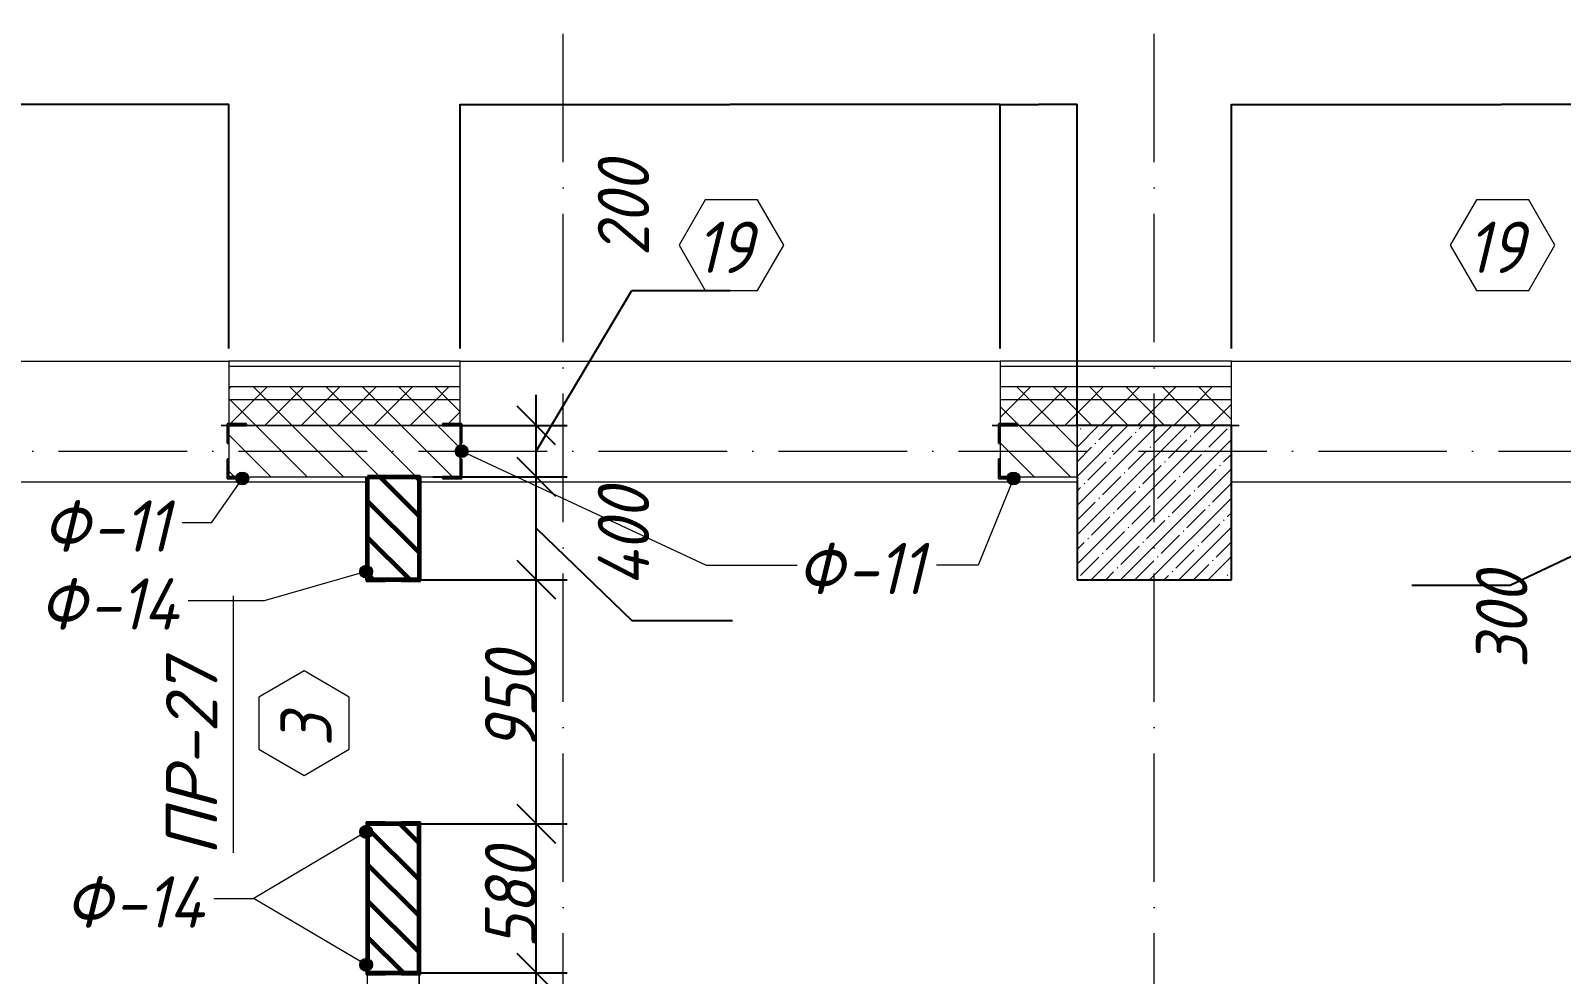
# Model space of a CAD drawing. Header units: millimetres. Extents: x 12986 to 523328, y -9759 to 30092.
# Drawn here: x 112086 to 118041, y 24964 to 28637 of the extents above; entities that cross this region are included whole.
import ezdxf

# ---------------------------------------------------------------- set-up
doc = ezdxf.new("R2010")
doc.units = ezdxf.units.MM
doc.linetypes.add('50_200_ШТРИХ_1Т_ш5_п1_п1_', pattern=[700, 500, -100, 0, -100])
doc.linetypes.add('Штрих короткий', pattern=[300, 150, -150])
for name, color, linetype, lineweight in [('5) Блок ячеистый', 160, 'Continuous', 60), ('A-ANNO-DIMS', 7, 'Continuous', 9), ('A-DOOR-2', 7, 'Continuous', 5), ('A-DOOR-3', 7, 'Штрих короткий', 5), ('A-DOOR-IDEN', 7, 'Continuous', 9), ('A-GENM-1', 7, 'Continuous', 25), ('A-GENM-IDEN', 7, 'Continuous', 9), ('A-GLAZ-IDEN', 7, 'Continuous', 9), ('A-WALL', 7, 'Continuous', 5), ('A-WALL-8', 7, 'Continuous', 9), ('A-WALL-FNSH-1', 7, 'Continuous', 9), ('A-WALL-PATT-1', 7, 'Continuous', 5), ('I-WALL', 7, 'Continuous', 5), ('S-COLS', 7, 'Continuous', 9), ('S-COLS-1', 7, 'Continuous', 5), ('S-COLS-2', 7, 'Continuous', 25), ('Оси-2', 7, '50_200_ШТРИХ_1Т_ш5_п1_п1_', 9)]:
    doc.layers.add(name, color=color, linetype=linetype, lineweight=lineweight)
for name, color, linetype, lineweight, true_color in [('A-WALL-2', 7, 'Continuous', 13, 0x000000), ('A-WALL-3', 7, 'Continuous', 5, 0x000000), ('A-WALL-PATT-2', 7, 'Continuous', 5, 0xce0000)]:
    doc.layers.add(name, color=color, linetype=linetype, lineweight=lineweight, true_color=true_color)
doc.styles.add('ISOCPEUR_I_3', font='isocpeui.ttf', dxfattribs={"width": 0.9, "height": 200})
doc.styles.add('ISOCPEUR_I_5', font='isocpeui.ttf', dxfattribs={"height": 200})
doc.dimstyles.new('ISO-2_0_0_9К_СРЕДНИЙ_6', dxfattribs={"dimscale": 304.8, "dimtxt": 199.196235, "dimasz": 0.492126, "dimexe": 0.393701, "dimexo": 0, "dimgap": 0, "dimtad": 1, "dimdec": 0, "dimzin": 0, "dimdsep": 46, "dimtxsty": 'ISOCPEUR_I_3', "dimblk1": 'OBLIQUE', "dimblk2": 'OBLIQUE', "dimsah": 1, "dimcen": 0.09, "dimdle": 0.393701, "dimazin": 0, "dimtfac": 1, "dimtdec": 4, "dimtix": 1, "dimtmove": 1, "dimatfit": 3, "dimfxl": 1, "dimtvp": 1, "dimtolj": 1, "dimtzin": 0, "dimarcsym": 2})
doc.dimstyles.new('ISO-2_0_0_9К_СРЕДНИЙ_7', dxfattribs={"dimscale": 304.8, "dimtxt": 199.196235, "dimasz": 0.492126, "dimexe": 0.393701, "dimexo": 0, "dimgap": 0, "dimtad": 1, "dimdec": 0, "dimzin": 0, "dimdsep": 46, "dimtxsty": 'ISOCPEUR_I_3', "dimblk1": 'OBLIQUE', "dimblk2": 'OBLIQUE', "dimsah": 1, "dimcen": 0.09, "dimdle": 0.393701, "dimazin": 0, "dimtfac": 1, "dimtdec": 4, "dimtix": 1, "dimtmove": 0, "dimatfit": 3, "dimfxl": 1, "dimtvp": 1, "dimtolj": 1, "dimtzin": 0, "dimarcsym": 2})
doc.dimstyles.get("Standard").update_dxf_attribs({"dimtxt": 0.18, "dimasz": 0.18, "dimexe": 0.18, "dimexo": 0.0625, "dimgap": 0.09, "dimtad": 0, "dimtih": 1, "dimtoh": 1, "dimdec": 4, "dimzin": 0, "dimdsep": 46, "dimtxsty": 'Standard', "dimcen": 0.09, "dimadec": 0, "dimazin": 0, "dimtfac": 1, "dimtdec": 4, "dimtofl": 0, "dimtmove": 0, "dimatfit": 3, "dimfxl": 1, "dimtolj": 1, "dimtzin": 0, "dimarcsym": 0})
pattern_1 = [(135, (61996.89, 0), (-70.71068, -70.71068), [])]
pattern_2 = [(45, (61996.89, 0), (-70.71068, 70.71068), []), (135, (61996.89, 0), (-70.71068, -70.71068), [])]

# ---------------------------------------------------------------- blocks, each defined once
blk = doc.blocks.new('Фахверк_СКБ_Уголок - Ф-11_200х2500 h-26914022-АР1_Кладочный план 1 этажа')
at = {"layer": 'A-GENM-1'}
for p, q in [((200, 156), (125, 156)), ((125, 156), (125, 81)), ((131, 81), (131, 150)), ((131, 150), (200, 150)), ((200, 150), (200, 156)), ((125, 81), (131, 81)), ((131, 19), (125, 19)), ((125, 19), (125, -56)), ((131, -50), (131, 19)), ((125, -56), (200, -56)), ((200, -50), (131, -50)), ((200, -56), (200, -50))]:
    blk.add_line(p, q, dxfattribs=at)
blk = doc.blocks.new('Фахверк_СКБ_Уголок - Ф-14_200х4010 h _потолок _3_880_-26977327-АР1_Кладочный план 1 этажа')
at = {"layer": 'A-GENM-1'}
for p, q in [((200, 156), (125, 156)), ((125, 156), (125, 81)), ((131, 81), (131, 150)), ((131, 150), (200, 150)), ((200, 150), (200, 156)), ((125, 81), (131, 81)), ((131, 19), (125, 19)), ((125, 19), (125, -56)), ((131, -50), (131, 19)), ((125, -56), (200, -56)), ((200, -50), (131, -50)), ((200, -56), (200, -50))]:
    blk.add_line(p, q, dxfattribs=at)
blk = doc.blocks.new('Проем_Дверь_БезПР - 1000х1500 h-26964417-АР1_Кладочный план 1 этажа')
at = {"layer": 'A-DOOR-3'}
for p, q in [((500, 100), (-494, 100)), ((500, -100), (-494, -100))]:
    blk.add_line(p, q, dxfattribs=at)
blk = doc.blocks.new('AAR_СКБ_Марка_Двери_Перемычка и проем - Марка перемычки и проема-25306769-АР1_Кладочный план 1 этажа')
at = {"layer": 'A-DOOR-IDEN'}
for p, q in [((-5, 0), (5, 0)), ((-0.968, -0.984), (-1.986, -2.747)), ((1.067, -0.984), (-0.968, -0.984)), ((2.085, -2.747), (1.067, -0.984)), ((-1.986, -2.747), (-0.968, -4.509)), ((1.067, -4.509), (2.085, -2.747)), ((-0.968, -4.509), (1.067, -4.509))]:
    blk.add_line(p, q, dxfattribs=at)
blk = doc.blocks.new('AAR_СКБ_Марка_Окна_Перемычка и проем - Марка проема-25443838-АР1_Кладочный план 1 этажа')
at = {"layer": 'A-GLAZ-IDEN'}
for p, q in [((-0.968, -0.984), (-1.986, -2.747)), ((1.067, -0.984), (-0.968, -0.984)), ((2.085, -2.747), (1.067, -0.984)), ((-1.986, -2.747), (-0.968, -4.509)), ((1.067, -4.509), (2.085, -2.747)), ((-0.968, -4.509), (1.067, -4.509))]:
    blk.add_line(p, q, dxfattribs=at)
blk = doc.blocks.new('DIMBLOCK316-АР1_Кладочный план 1 этажа')
at = {"layer": 'A-ANNO-DIMS', "color": 0, "lineweight": -2, "transparency": 16777216}
for p, q in [((110756.9, 27400.1), (110756.9, 28350.2)), ((110757.1, 28350), (111806.2, 28350)), ((112856.7, 28350), (111807.6, 28350)), ((112856.9, 27400.1), (112856.9, 28350.2))]:
    blk.add_line(p, q, dxfattribs=at)
at = {"layer": 'A-ANNO-DIMS', "color": 0, "transparency": 16777216}
for points in [[(110757.1, 28350.1), (110757.1, 28350), (110756.9, 28350)], [(112856.7, 28350.1), (112856.7, 28350), (112856.9, 28350)]]:
    blk.add_solid(points, dxfattribs=at)
at = {"layer": 'Defpoints', "color": 0, "transparency": 16777216}
for p in [(112856.9, 28350), (110756.9, 27400), (112856.9, 27400)]:
    blk.add_point(p, dxfattribs=at)
at = {"layer": 'A-ANNO-DIMS', "color": 0, "transparency": 16777216, "insert": (111806.9, 28350), "char_height": 0.18, "width": 560.814, "attachment_point": 5}
blk.add_mtext('\\A1;2100.0000', dxfattribs=at)
blk = doc.blocks.new('DIMBLOCK317-АР1_Кладочный план 1 этажа')
at = {"layer": 'A-ANNO-DIMS', "color": 0, "lineweight": -2, "transparency": 16777216}
for p, q in [((113756.9, 27400.1), (113756.9, 28350.2)), ((113757.1, 28350), (114806.2, 28350)), ((115856.7, 28350), (114807.6, 28350)), ((115856.9, 27400.1), (115856.9, 28350.2))]:
    blk.add_line(p, q, dxfattribs=at)
at = {"layer": 'A-ANNO-DIMS', "color": 0, "transparency": 16777216}
for points in [[(113757.1, 28350.1), (113757.1, 28350), (113756.9, 28350)], [(115856.7, 28350.1), (115856.7, 28350), (115856.9, 28350)]]:
    blk.add_solid(points, dxfattribs=at)
at = {"layer": 'Defpoints', "color": 0, "transparency": 16777216}
for p in [(115856.9, 28350), (113756.9, 27400), (115856.9, 27400)]:
    blk.add_point(p, dxfattribs=at)
at = {"layer": 'A-ANNO-DIMS', "color": 0, "transparency": 16777216, "insert": (114806.9, 28350), "char_height": 0.18, "width": 560.814, "attachment_point": 5}
blk.add_mtext('\\A1;2100.0000', dxfattribs=at)
blk = doc.blocks.new('DIMBLOCK318-АР1_Кладочный план 1 этажа')
at = {"layer": 'A-ANNO-DIMS', "color": 0, "lineweight": -2, "transparency": 16777216}
for p, q in [((115856.9, 27400.1), (115856.9, 28350.2)), ((115857.1, 28350), (116006.2, 28350)), ((116156.7, 28350), (116007.6, 28350)), ((116156.9, 27100.1), (116156.9, 28350.2))]:
    blk.add_line(p, q, dxfattribs=at)
at = {"layer": 'A-ANNO-DIMS', "color": 0, "transparency": 16777216}
for points in [[(115857.1, 28350.1), (115857.1, 28350), (115856.9, 28350)], [(116156.7, 28350.1), (116156.7, 28350), (116156.9, 28350)]]:
    blk.add_solid(points, dxfattribs=at)
at = {"layer": 'Defpoints', "color": 0, "transparency": 16777216}
for p in [(116156.9, 28350), (115856.9, 27400), (116156.9, 27100)]:
    blk.add_point(p, dxfattribs=at)
at = {"layer": 'A-ANNO-DIMS', "color": 0, "transparency": 16777216, "insert": (116006.9, 28350), "char_height": 0.18, "width": 455.087, "attachment_point": 5}
blk.add_mtext('\\A1;299.9999', dxfattribs=at)
blk = doc.blocks.new('DIMBLOCK319-АР1_Кладочный план 1 этажа')
at = {"layer": 'A-ANNO-DIMS', "color": 0, "lineweight": -2, "transparency": 16777216}
for p, q in [((116756.9, 27400.1), (116756.9, 28350.2)), ((116757.1, 28350), (117806.2, 28350)), ((118856.7, 28350), (117807.6, 28350)), ((118856.9, 27400.1), (118856.9, 28350.2))]:
    blk.add_line(p, q, dxfattribs=at)
at = {"layer": 'A-ANNO-DIMS', "color": 0, "transparency": 16777216}
for points in [[(116757.1, 28350.1), (116757.1, 28350), (116756.9, 28350)], [(118856.7, 28350.1), (118856.7, 28350), (118856.9, 28350)]]:
    blk.add_solid(points, dxfattribs=at)
at = {"layer": 'Defpoints', "color": 0, "transparency": 16777216}
for p in [(118856.9, 28350), (116756.9, 27400), (118856.9, 27400)]:
    blk.add_point(p, dxfattribs=at)
at = {"layer": 'A-ANNO-DIMS', "color": 0, "transparency": 16777216, "insert": (117806.9, 28350), "char_height": 0.18, "width": 560.814, "attachment_point": 5}
blk.add_mtext('\\A1;2100.0000', dxfattribs=at)
blk = doc.blocks.new('_Oblique')
at = {"color": 0, "linetype": 'ByBlock', "lineweight": -2}
blk.add_line((-0.5, -0.5), (0.5, 0.5), dxfattribs=at)
blk = doc.blocks.new('DIMBLOCK661-АР1_Кладочный план 1 этажа')
at = {"layer": 'A-ANNO-DIMS', "color": 0, "lineweight": -2, "transparency": 16777216}
for p, q in [((118372.2, 27000), (118372.2, 26460)), ((118478.3, 26880), (118252.2, 26880)), ((118372.2, 26730), (117841.9, 26476.9)), ((119343.8, 26580), (118252.2, 26580)), ((117841.9, 26476.9), (117459.5, 26476.9))]:
    blk.add_line(p, q, dxfattribs=at)
at = {"layer": 'Defpoints', "color": 0, "transparency": 16777216}
for p in [(118478.3, 26880), (118372.2, 26580), (119343.8, 26580)]:
    blk.add_point(p, dxfattribs=at)
at = {"layer": 'A-ANNO-DIMS', "color": 0, "lineweight": -2, "transparency": 16777216, "xscale": 150, "yscale": 150, "zscale": 150}
for p, rotation in [((118372.2, 26880), 90), ((118372.2, 26580), 270)]:
    blk.add_blockref('_Oblique', p, dxfattribs=dict(at, rotation=rotation))
at = {"layer": 'A-ANNO-DIMS', "color": 0, "transparency": 16777216, "insert": (117708.5, 26155.2), "char_height": 200, "width": 455.087, "attachment_point": 1, "rotation": 90, "line_spacing_factor": 1.149209, "style": 'ISOCPEUR_I_3'}
blk.add_mtext('\\A1;300', dxfattribs=at)
blk = doc.blocks.new('DIMBLOCK664-АР1_Кладочный план 1 этажа')
at = {"layer": 'A-ANNO-DIMS', "color": 0, "lineweight": -2, "transparency": 16777216}
for p, q in [((118372.2, 25070), (118372.2, 24630)), ((119343.8, 24950), (118252.2, 24950)), ((118372.2, 24850), (117932.9, 24631.2)), ((119346.9, 24750), (118252.2, 24750)), ((117932.9, 24631.2), (117550.6, 24631.2))]:
    blk.add_line(p, q, dxfattribs=at)
at = {"layer": 'Defpoints', "color": 0, "transparency": 16777216}
for p in [(119343.8, 24950), (118372.2, 24750), (119346.9, 24750)]:
    blk.add_point(p, dxfattribs=at)
at = {"layer": 'A-ANNO-DIMS', "color": 0, "lineweight": -2, "transparency": 16777216, "xscale": 150, "yscale": 150, "zscale": 150}
for p, rotation in [((118372.2, 24950), 90), ((118372.2, 24750), 270)]:
    blk.add_blockref('_Oblique', p, dxfattribs=dict(at, rotation=rotation))
at = {"layer": 'A-ANNO-DIMS', "color": 0, "transparency": 16777216, "insert": (117799.6, 24309.5), "char_height": 200, "width": 455.087, "attachment_point": 1, "rotation": 90, "line_spacing_factor": 1.149209, "style": 'ISOCPEUR_I_3'}
blk.add_mtext('\\A1;200', dxfattribs=at)
blk = doc.blocks.new('DIMBLOCK765-АР1_Кладочный план 1 этажа')
at = {"layer": 'A-ANNO-DIMS', "color": 0, "lineweight": -2, "transparency": 16777216}
for p, q in [((114052.9, 23850), (114052.9, 25090)), ((113596.9, 24970), (114172.9, 24970)), ((113596.9, 23970), (114172.9, 23970))]:
    blk.add_line(p, q, dxfattribs=at)
at = {"layer": 'Defpoints', "color": 0, "transparency": 16777216}
for p in [(113596.9, 24970), (114052.9, 24970), (113596.9, 23970)]:
    blk.add_point(p, dxfattribs=at)
at = {"layer": 'A-ANNO-DIMS', "color": 0, "lineweight": -2, "transparency": 16777216, "xscale": 150, "yscale": 150, "zscale": 150}
for p, rotation in [((114052.9, 24970), 90), ((114052.9, 23970), 270)]:
    blk.add_blockref('_Oblique', p, dxfattribs=dict(at, rotation=rotation))
at = {"layer": 'A-ANNO-DIMS', "color": 0, "transparency": 16777216, "insert": (113952.9, 24470), "char_height": 200, "width": 560.814, "attachment_point": 5, "rotation": 90, "style": 'ISOCPEUR_I_3'}
blk.add_mtext('\\A1;1000', dxfattribs=at)
blk = doc.blocks.new('DIMBLOCK766-АР1_Кладочный план 1 этажа')
at = {"layer": 'A-ANNO-DIMS', "color": 0, "lineweight": -2, "transparency": 16777216}
for p, q in [((114052.9, 24850), (114052.9, 25670)), ((113596.9, 25550), (114172.9, 25550)), ((113596.9, 24970), (114172.9, 24970))]:
    blk.add_line(p, q, dxfattribs=at)
at = {"layer": 'Defpoints', "color": 0, "transparency": 16777216}
for p in [(113596.9, 25550), (114052.9, 25550), (113596.9, 24970)]:
    blk.add_point(p, dxfattribs=at)
at = {"layer": 'A-ANNO-DIMS', "color": 0, "lineweight": -2, "transparency": 16777216, "xscale": 150, "yscale": 150, "zscale": 150}
for p, rotation in [((114052.9, 25550), 90), ((114052.9, 24970), 270)]:
    blk.add_blockref('_Oblique', p, dxfattribs=dict(at, rotation=rotation))
at = {"layer": 'A-ANNO-DIMS', "color": 0, "transparency": 16777216, "insert": (113952.9, 25260), "char_height": 200, "width": 455.087, "attachment_point": 5, "rotation": 90, "style": 'ISOCPEUR_I_3'}
blk.add_mtext('\\A1;580', dxfattribs=at)
blk = doc.blocks.new('DIMBLOCK767-АР1_Кладочный план 1 этажа')
at = {"layer": 'A-ANNO-DIMS', "color": 0, "lineweight": -2, "transparency": 16777216}
for p, q in [((114052.9, 25430), (114052.9, 26620)), ((113599.9, 26500), (114172.9, 26500)), ((113596.9, 25550), (114172.9, 25550))]:
    blk.add_line(p, q, dxfattribs=at)
at = {"layer": 'Defpoints', "color": 0, "transparency": 16777216}
for p in [(113599.9, 26500), (114052.9, 26500), (113596.9, 25550)]:
    blk.add_point(p, dxfattribs=at)
at = {"layer": 'A-ANNO-DIMS', "color": 0, "lineweight": -2, "transparency": 16777216, "xscale": 150, "yscale": 150, "zscale": 150}
for p, rotation in [((114052.9, 26500), 90), ((114052.9, 25550), 270)]:
    blk.add_blockref('_Oblique', p, dxfattribs=dict(at, rotation=rotation))
at = {"layer": 'A-ANNO-DIMS', "color": 0, "transparency": 16777216, "insert": (113952.9, 26025), "char_height": 200, "width": 455.087, "attachment_point": 5, "rotation": 90, "style": 'ISOCPEUR_I_3'}
blk.add_mtext('\\A1;950', dxfattribs=at)
blk = doc.blocks.new('DIMBLOCK768-АР1_Кладочный план 1 этажа')
at = {"layer": 'A-ANNO-DIMS', "color": 0, "lineweight": -2, "transparency": 16777216}
for p, q in [((114052.9, 26380), (114052.9, 27020)), ((113649.9, 26900), (114172.9, 26900)), ((114052.9, 26700), (114425.2, 26340.7)), ((113599.9, 26500), (114172.9, 26500)), ((114425.2, 26340.7), (114816.5, 26340.7))]:
    blk.add_line(p, q, dxfattribs=at)
at = {"layer": 'Defpoints', "color": 0, "transparency": 16777216}
for p in [(113649.9, 26900), (114052.9, 26900), (113599.9, 26500)]:
    blk.add_point(p, dxfattribs=at)
at = {"layer": 'A-ANNO-DIMS', "color": 0, "lineweight": -2, "transparency": 16777216, "xscale": 150, "yscale": 150, "zscale": 150}
for p, rotation in [((114052.9, 26900), 90), ((114052.9, 26500), 270)]:
    blk.add_blockref('_Oblique', p, dxfattribs=dict(at, rotation=rotation))
at = {"layer": 'A-ANNO-DIMS', "color": 0, "transparency": 16777216, "insert": (114291.9, 26474.1), "char_height": 200, "width": 473.474, "attachment_point": 1, "rotation": 90, "line_spacing_factor": 1.149209, "style": 'ISOCPEUR_I_3'}
blk.add_mtext('\\A1;400', dxfattribs=at)
blk = doc.blocks.new('DIMBLOCK769-АР1_Кладочный план 1 этажа')
at = {"layer": 'A-ANNO-DIMS', "color": 0, "lineweight": -2, "transparency": 16777216}
for p, q in [((114052.9, 27000), (114425.2, 27625.4)), ((114425.2, 27625.4), (114807.6, 27625.4)), ((114052.9, 26780), (114052.9, 27220)), ((113741.9, 27100), (114172.9, 27100)), ((113649.9, 26900), (114172.9, 26900))]:
    blk.add_line(p, q, dxfattribs=at)
at = {"layer": 'Defpoints', "color": 0, "transparency": 16777216}
for p in [(113741.9, 27100), (114052.9, 27100), (113649.9, 26900)]:
    blk.add_point(p, dxfattribs=at)
at = {"layer": 'A-ANNO-DIMS', "color": 0, "lineweight": -2, "transparency": 16777216, "xscale": 150, "yscale": 150, "zscale": 150}
for p, rotation in [((114052.9, 27100), 90), ((114052.9, 26900), 270)]:
    blk.add_blockref('_Oblique', p, dxfattribs=dict(at, rotation=rotation))
at = {"layer": 'A-ANNO-DIMS', "color": 0, "transparency": 16777216, "insert": (114291.9, 27758.7), "char_height": 200, "width": 455.087, "attachment_point": 1, "rotation": 90, "line_spacing_factor": 1.149209, "style": 'ISOCPEUR_I_3'}
blk.add_mtext('\\A1;200', dxfattribs=at)

msp = doc.modelspace()

# ---------------------------------------------------------------- hatches: boundary and pattern name
at = {"layer": '5) Блок ячеистый'}
h = msp.add_hatch(dxfattribs=at)
h.set_pattern_fill('FP_3', color=256, style=0, pattern_type=2)
h.set_pattern_definition(pattern_1)
h.paths.add_polyline_path([(113396.89326, 20519.99998), (113596.89326, 20519.99998), (113596.89326, 23969.99994), (113396.89326, 23969.99994)], flags=0)
h.paths.add_polyline_path([(113596.89326, 24969.99994), (113596.89326, 25549.99982), (113396.89326, 25549.99982), (113396.89326, 24969.99994), (113527.89326, 24969.99994)], flags=0)
h.paths.add_polyline_path([(113396.89326, 26499.99982), (113596.89326, 26499.99982), (113596.89326, 26899.99982), (113396.89326, 26899.99982), (113396.89326, 26568.99982)], flags=0)
at = {"layer": 'A-GENM-IDEN'}
h = msp.add_hatch(color=256, dxfattribs=at)
edge = h.paths.add_edge_path(flags=0)
edge.add_arc((113762.89336, 26999.99982), 25, 0, 360)
h = msp.add_hatch(color=256, dxfattribs=at)
edge = h.paths.add_edge_path(flags=0)
edge.add_arc((112909.22666, 26893.99982), 25, 0, 360)
h = msp.add_hatch(color=256, dxfattribs=at)
edge = h.paths.add_edge_path(flags=0)
edge.add_arc((115909.22669, 26893.99982), 25, 0, 360)
h = msp.add_hatch(color=256, dxfattribs=at)
edge = h.paths.add_edge_path(flags=0)
edge.add_arc((113390.89326, 26531.49982), 25, 0, 360)
h = msp.add_hatch(color=256, dxfattribs=at)
edge = h.paths.add_edge_path(flags=0)
edge.add_arc((113390.89326, 25518.49982), 25, 0, 360)
h = msp.add_hatch(color=256, dxfattribs=at)
edge = h.paths.add_edge_path(flags=0)
edge.add_arc((113390.89326, 25001.49994), 25, 0, 360)
at = {"layer": 'A-WALL-PATT-1'}
h = msp.add_hatch(dxfattribs=at)
h.set_pattern_fill('FP_2', color=256, style=0, pattern_type=2)
h.set_pattern_definition(pattern_2)
h.paths.add_polyline_path([(146966.89327, 27199.99988), (146966.89327, 27249.99988), (142346.89328, 27249.99988), (142346.89328, 27199.99988), (146793.75859, 27199.99988)], flags=0)
h.paths.add_polyline_path([(132806.89333, 27199.99988), (132806.89333, 27249.99988), (130206.89329, 27249.99988), (130206.89329, 27199.99988)], flags=0)
h.paths.add_polyline_path([(138346.89333, 27199.99988), (139246.89328, 27199.99988), (139246.89328, 27249.99988), (138346.89333, 27249.99988)], flags=0)
h.paths.add_polyline_path([(136067.89922, 27199.99988), (136246.89333, 27199.99988), (136246.89333, 27249.99988), (134906.89333, 27249.99988), (134906.89333, 27199.99988)], flags=0)
h.paths.add_polyline_path([(123056.89333, 27199.99988), (123056.89333, 27249.99988), (121856.89333, 27249.99988), (121856.89333, 27199.99988)], flags=0)
h.paths.add_polyline_path([(119212.97734, 27199.99988), (119556.89333, 27199.99988), (119556.89333, 27249.99988), (118856.89333, 27249.99988), (118856.89333, 27199.99988)], flags=0)
h.paths.add_polyline_path([(129106.89329, 27199.99988), (129106.89329, 27249.99988), (128156.89333, 27249.99988), (128156.89333, 27199.99988)], flags=0)
h.paths.add_polyline_path([(116756.89333, 27199.99988), (116756.89333, 27249.99988), (115856.89336, 27249.99988), (115856.89336, 27199.99988)], flags=0)
h.paths.add_polyline_path([(113756.89336, 27199.99988), (113756.89336, 27249.99988), (112856.89333, 27249.99988), (112856.89333, 27199.99988), (113083.91484, 27199.99988)], flags=0)
h.paths.add_polyline_path([(109656.89329, 27199.99988), (110756.89333, 27199.99988), (110756.89333, 27249.99988), (109656.89329, 27249.99988)], flags=0)
h.paths.add_polyline_path([(106556.89329, 27199.99988), (106556.89329, 27249.99988), (104056.89326, 27249.99988), (104056.89326, 27199.99988), (105422.58672, 27199.99988)], flags=0)
h = msp.add_hatch(dxfattribs=at)
h.set_pattern_fill('FP_2', color=256, style=0, pattern_type=2)
h.set_pattern_definition(pattern_2)
h.paths.add_polyline_path([(138746.89328, 27099.99988), (139246.89328, 27099.99988), (139246.89328, 27199.99988), (138346.89333, 27199.99988), (138346.89338, 27105.99982), (138415.89338, 27105.99982), (138415.89338, 27099.99988)], flags=0)
h.paths.add_polyline_path([(146966.89327, 27099.99988), (146966.89327, 27199.99988), (142346.89328, 27199.99988), (142346.89328, 27105.99982), (142415.89328, 27105.99982), (142415.89328, 27099.99988), (146793.75859, 27099.99988)], flags=0)
h.paths.add_polyline_path([(129037.89329, 27099.99988), (129037.89329, 27105.99982), (129106.89329, 27105.99982), (129106.89329, 27199.99988), (128156.89333, 27199.99988), (128156.89333, 27099.99988), (128756.89328, 27099.99988)], flags=0)
h.paths.add_polyline_path([(130275.89329, 27099.99988), (132806.89333, 27099.99988), (132806.89333, 27199.99988), (130206.89329, 27199.99988), (130206.89329, 27105.99982), (130275.89329, 27105.99982)], flags=0)
h.paths.add_polyline_path([(136067.89922, 27099.99988), (136177.89338, 27099.99988), (136177.89338, 27105.99982), (136246.89333, 27105.99982), (136246.89333, 27199.99988), (134906.89333, 27199.99988), (134906.89333, 27105.99982), (134975.89333, 27105.99982), (134975.89333, 27099.99988), (136036.89328, 27099.99988)], flags=0)
h.paths.add_polyline_path([(122756.89328, 27099.99988), (122987.89333, 27099.99988), (122987.89333, 27105.99982), (123056.89333, 27105.99982), (123056.89333, 27199.99988), (121856.89333, 27199.99988), (121857.41507, 27105.99982), (121925.89333, 27105.99982), (121925.89333, 27099.99988), (122156.89328, 27099.99988)], flags=0)
h.paths.add_polyline_path([(116156.89328, 27099.99988), (116756.89333, 27099.99988), (116756.89333, 27199.99988), (115856.89336, 27199.99988), (115857.41509, 27105.99982), (115925.89336, 27105.99982), (115925.89336, 27099.99988)], flags=0)
h.paths.add_polyline_path([(113687.89336, 27099.99988), (113687.89336, 27105.99982), (113756.89336, 27105.99982), (113756.89336, 27199.99988), (112856.89333, 27199.99988), (112857.41507, 27105.99982), (112925.89333, 27105.99982), (112925.89333, 27099.99988), (113083.91484, 27099.99988)], flags=0)
h.paths.add_polyline_path([(119212.97734, 27099.99988), (119487.89333, 27099.99988), (119487.89333, 27105.99982), (119556.89333, 27105.99982), (119556.89333, 27199.99988), (118856.89333, 27199.99988), (118857.41507, 27105.99982), (118925.89333, 27105.99982), (118925.89333, 27099.99988)], flags=0)
h.paths.add_polyline_path([(110156.89328, 27099.99988), (110756.89333, 27099.99988), (110756.89333, 27199.99988), (109656.89329, 27199.99988), (109656.89333, 27105.99982), (109725.89333, 27105.99982), (109725.89333, 27099.99988)], flags=0)
h.paths.add_polyline_path([(106487.89329, 27099.99988), (106487.89329, 27105.99982), (106556.89329, 27105.99982), (106556.89329, 27199.99988), (104156.89328, 27199.99987), (104156.89328, 27099.99988), (105422.58672, 27099.99988)], flags=0)
at = {"layer": 'A-WALL-PATT-2'}
h = msp.add_hatch(dxfattribs=at)
h.set_pattern_fill('FP_3', color=256, style=0, pattern_type=2)
h.set_pattern_definition(pattern_1)
h.paths.add_polyline_path([(135256.89328, 26899.99982), (135536.89328, 26899.99982), (135536.89328, 27099.99982), (134906.89333, 27099.99982), (134906.89333, 26899.99982), (134975.89333, 26899.99982)], flags=0)
h.paths.add_polyline_path([(142646.89328, 26899.99982), (142646.89328, 27099.99982), (142346.89328, 27099.99982), (142346.89328, 26899.99982), (142415.89328, 26899.99982)], flags=0)
h.paths.add_polyline_path([(136067.89922, 26899.99982), (136246.89333, 26899.99982), (136246.89333, 27099.99982), (136036.89328, 27099.99982), (136036.89328, 26899.99982)], flags=0)
h.paths.add_polyline_path([(138746.89328, 26899.99982), (138746.89328, 27099.99982), (138346.89333, 27099.99982), (138346.89338, 26899.99982), (138415.89338, 26899.99982)], flags=0)
h.paths.add_polyline_path([(129037.89329, 26899.99982), (129106.89329, 26899.99982), (129106.89329, 27099.99982), (128756.89328, 27099.99982), (128756.89328, 26899.99982)], flags=0)
h.paths.add_polyline_path([(130306.89328, 26899.99982), (132306.89328, 26899.99982), (132306.89328, 27099.99982), (130206.8933, 27099.99982), (130206.8933, 26899.99982), (130275.89329, 26899.99982)], flags=0)
h.paths.add_polyline_path([(119346.89326, 26899.99982), (119556.89333, 26899.99982), (119556.89333, 27099.99982), (118856.89333, 27099.99982), (118856.89333, 26899.99982), (119212.97734, 26899.99982)], flags=0)
h.paths.add_polyline_path([(115925.89336, 26899.99982), (116156.89328, 26899.99982), (116156.89328, 27099.99982), (115856.89336, 27099.99982), (115856.89336, 26899.99982)], flags=0)
h.paths.add_polyline_path([(123056.89333, 26899.99982), (123056.89333, 27099.99982), (122756.89328, 27099.99982), (122756.89328, 26899.99982), (122987.89333, 26899.99982)], flags=0)
h.paths.add_polyline_path([(121925.89333, 26899.99982), (122156.89328, 26899.99982), (122156.89328, 27099.99982), (121856.89333, 27099.99982), (121856.89333, 26899.99982)], flags=0)
h.paths.add_polyline_path([(106487.89329, 26899.99982), (106556.89329, 26899.99982), (106556.89329, 27099.99982), (104756.89328, 27099.99982), (104756.89328, 26899.99982), (105422.58672, 26899.99982)], flags=0)
h.paths.add_polyline_path([(110156.89328, 26899.99982), (110156.89328, 27099.99982), (109656.89329, 27099.99982), (109656.89333, 26899.99982), (109856.89333, 26899.99982)], flags=0)
h.paths.add_polyline_path([(113756.89336, 26899.99982), (113756.89336, 27099.99982), (112856.89333, 27099.99982), (112856.89333, 26899.99982), (113687.89336, 26899.99982)], flags=0)
at = {"layer": 'S-COLS-1'}
h = msp.add_hatch(dxfattribs=at)
h.set_pattern_fill('FP_1', color=256, style=0, pattern_type=2)
h.set_pattern_definition([(45, (61996.89, 0), (-57.02463, 57.02463), []), (45, (62053.92, 0), (-57.02463, 57.02463), [100.806, -20.161, 3.353, -16.808])])
h.paths.add_polyline_path([(116756.89328, 26499.99994), (116756.89328, 27099.99994), (116156.89328, 27099.99994), (116156.89328, 26499.99994)], flags=0)

# ---------------------------------------------------------------- linework, layer by layer
at = {"layer": '5) Блок ячеистый'}
for points in [[(113396.89326, 26899.99982), (113596.89326, 26899.99982), (113596.89326, 26499.99982), (113396.89326, 26499.99982)], [(113396.89326, 24969.99994), (113596.89326, 24969.99994), (113596.89326, 25549.99982), (113396.89326, 25549.99982)]]:
    msp.add_lwpolyline(points, close=True, dxfattribs=at)
at = {"layer": 'A-GENM-IDEN'}
for p, q in [((113762.89336, 26999.99982), (114713.71828, 26555.99156)), ((112909.22666, 26893.99982), (112787.64687, 26721.13518)), ((115909.22669, 26893.99982), (115771.25003, 26555.99156)), ((112787.64687, 26721.13518), (112674.87931, 26721.13518)), ((113390.89326, 26531.49982), (112994.63828, 26417.88909)), ((114713.71828, 26555.99156), (115067.41427, 26555.99156)), ((115771.25003, 26555.99156), (115609.64875, 26555.99156)), ((112994.63828, 26417.88909), (112698.29482, 26417.88909)), ((113390.89326, 25518.49982), (112951.94693, 25257.98453)), ((112951.94693, 25257.98453), (112797.98778, 25257.98453)), ((112955.85013, 25257.98453), (112797.98778, 25257.98453)), ((113390.89326, 25001.49994), (112955.85013, 25257.98453))]:
    msp.add_line(p, q, dxfattribs=at)
for centre in [(113762.89336, 26999.99982), (112909.22666, 26893.99982), (115909.22669, 26893.99982), (113390.89326, 26531.49982), (113390.89326, 25518.49982), (113390.89326, 25001.49994)]:
    msp.add_circle(centre, 25, dxfattribs=at)
at = {"layer": 'A-WALL'}
for p, q in [((110756.89333, 27349.99988), (112856.89333, 27349.99988)), ((113756.89336, 27349.99988), (115856.89336, 27349.99988)), ((116756.89333, 27349.99988), (118856.89333, 27349.99988)), ((113756.89336, 27329.99988), (112856.89333, 27329.99988)), ((116756.89333, 27329.99988), (115856.89336, 27329.99988)), ((113756.89336, 27249.99988), (112856.89333, 27249.99988)), ((116756.89333, 27249.99988), (115856.89336, 27249.99988)), ((113756.89336, 27199.99988), (112856.89333, 27199.99988)), ((116756.89333, 27199.99988), (115856.89336, 27199.99988)), ((112850.89333, 27099.99988), (112826.89333, 27099.99988)), ((113786.89336, 27099.99988), (113762.89336, 27099.99988)), ((115850.89336, 27099.99988), (115826.89336, 27099.99988)), ((116786.89333, 27099.99988), (116756.89333, 27099.99988))]:
    msp.add_line(p, q, dxfattribs=at)
at = {"layer": 'A-WALL-2'}
for p, q in [((113687.89336, 27099.99982), (112925.89333, 27099.99982)), ((116156.89328, 27099.99982), (115925.89336, 27099.99982)), ((112856.89333, 27030.99982), (112856.89333, 26968.99982)), ((113756.89336, 26968.99982), (113756.89336, 27030.99982)), ((115856.89336, 27030.99982), (115856.89336, 26968.99982)), ((112925.89333, 26899.99982), (113396.89326, 26899.99982)), ((113396.89326, 26899.99982), (113396.89326, 26568.99982)), ((113596.89326, 26899.99982), (113687.89336, 26899.99982)), ((113596.89326, 26568.99982), (113596.89326, 26899.99982)), ((115925.89336, 26899.99982), (116156.89328, 26899.99982)), ((113465.89326, 26499.99982), (113527.89326, 26499.99982)), ((113527.89326, 25549.99982), (113465.89326, 25549.99982)), ((113396.89326, 25480.99982), (113396.89326, 25038.99994)), ((113596.89326, 25038.99994), (113596.89326, 25480.99982)), ((113465.89326, 24969.99994), (113527.89326, 24969.99994))]:
    msp.add_line(p, q, dxfattribs=at)
at = {"layer": 'A-WALL-3'}
msp.add_line((116156.89328, 26899.99982), (116156.89328, 27099.99982), dxfattribs=at)
at = {"layer": 'A-WALL-8'}
for p, q in [((112856.89333, 27329.99988), (112856.89333, 27105.99982)), ((113756.89336, 27105.99982), (113756.89336, 27329.99988)), ((115856.89336, 27329.99988), (115856.89336, 27105.99982)), ((116756.89333, 27099.99988), (116756.89333, 27329.99988)), ((112925.89333, 27099.99988), (113687.89336, 27099.99988)), ((115925.89336, 27099.99988), (116756.89333, 27099.99988))]:
    msp.add_line(p, q, dxfattribs=at)
at = {"layer": 'A-WALL-FNSH-1'}
for p, q in [((113756.89336, 27349.99988), (112856.89333, 27349.99988)), ((112856.89333, 27349.99988), (112856.89333, 27329.99988)), ((113756.89336, 27329.99988), (113756.89336, 27349.99988)), ((116756.89333, 27349.99988), (115856.89336, 27349.99988)), ((115856.89336, 27349.99988), (115856.89336, 27329.99988)), ((116756.89333, 27329.99988), (116756.89333, 27349.99988))]:
    msp.add_line(p, q, dxfattribs=at)
at = {"layer": 'I-WALL'}
for p, q in [((112826.89333, 27099.99991), (112850.89333, 27099.99991)), ((113762.89336, 27099.99991), (113786.89336, 27099.99991)), ((115826.89336, 27099.99991), (115850.89336, 27099.99991)), ((116756.89333, 27099.99991), (116786.89333, 27099.99991)), ((113396.89326, 26879.99991), (110756.89328, 26879.99991)), ((116156.89328, 26879.99991), (113596.89326, 26879.99991)), ((119026.89325, 26879.99991), (116756.89328, 26879.99991)), ((113396.89326, 23969.99994), (113396.89326, 24963.99994)), ((113596.89326, 24963.99994), (113596.89326, 23969.99994))]:
    msp.add_line(p, q, dxfattribs=at)
at = {"layer": 'S-COLS'}
msp.add_line((116156.89328, 27099.99994), (116156.89328, 26899.99982), dxfattribs=at)
at = {"layer": 'S-COLS-2'}
for p, q in [((116756.89328, 27099.99994), (116156.89328, 27099.99994)), ((116756.89328, 26499.99994), (116756.89328, 27099.99994)), ((116156.89328, 26899.99982), (116156.89328, 26499.99994)), ((116156.89328, 26499.99994), (116756.89328, 26499.99994))]:
    msp.add_line(p, q, dxfattribs=at)
at = {"layer": 'Оси-2'}
for p, q in [((114156.89325, -4080), (114156.89325, 28636.94316)), ((116456.89325, -4080), (116456.89325, 28636.94316)), ((57586.89328, 26999.99982), (187948.52131, 26999.99982))]:
    msp.add_line(p, q, dxfattribs=at)

# ---------------------------------------------------------------- block references
at = {"layer": 'A-DOOR-2', "rotation": 269.9999999999999}
msp.add_blockref('Проем_Дверь_БезПР - 1000х1500 h-26964417-АР1_Кладочный план 1 этажа', (113496.89326, 24469.99994), dxfattribs=at)
at = {"layer": 'A-DOOR-IDEN', "xscale": 99.99999999999993, "yscale": 99.99999999999993, "zscale": 99.99999999999993, "rotation": 89.99999999999999}
msp.add_blockref('AAR_СКБ_Марка_Двери_Перемычка и проем - Марка перемычки и проема-25306769-АР1_Кладочный план 1 этажа', (112874.62489, 25936.75343), dxfattribs=at)
at = {"layer": 'A-GENM-1'}
for p in [(112725.89333, 26949.99982), (115725.89336, 26949.99982)]:
    msp.add_blockref('Фахверк_СКБ_Уголок - Ф-11_200х2500 h-26914022-АР1_Кладочный план 1 этажа', p, dxfattribs=at)
for name, p, rotation in [('Фахверк_СКБ_Уголок - Ф-11_200х2500 h-26914022-АР1_Кладочный план 1 этажа', (113887.89336, 27049.99982), 180), ('Фахверк_СКБ_Уголок - Ф-14_200х4010 h _потолок _3_880_-26977327-АР1_Кладочный план 1 этажа', (113546.89326, 26368.99982), 89.9999999999999), ('Фахверк_СКБ_Уголок - Ф-14_200х4010 h _потолок _3_880_-26977327-АР1_Кладочный план 1 этажа', (113446.89326, 25680.99982), 269.9999999999999), ('Фахверк_СКБ_Уголок - Ф-14_200х4010 h _потолок _3_880_-26977327-АР1_Кладочный план 1 этажа', (113546.89326, 24838.99994), 89.9999999999999)]:
    msp.add_blockref(name, p, dxfattribs=dict(at, rotation=rotation))
at = {"layer": 'A-GLAZ-IDEN', "xscale": 99.99999999999993, "yscale": 99.99999999999993, "zscale": 99.99999999999993}
for p in [(114806.89336, 28076.39833), (117806.89333, 28076.39833)]:
    msp.add_blockref('AAR_СКБ_Марка_Окна_Перемычка и проем - Марка проема-25443838-АР1_Кладочный план 1 этажа', p, dxfattribs=at)

# ---------------------------------------------------------------- texts
at = {"layer": 'A-DOOR-IDEN', "insert": (113057.26627, 25850.5549), "char_height": 200, "width": 158.734125, "attachment_point": 1, "rotation": 90, "style": 'ISOCPEUR_I_3'}
msp.add_mtext('\\fISOCPEUR|b0|i1|c204|p34|;\\W.9;3', dxfattribs=at)
at = {"layer": 'A-GENM-IDEN', "char_height": 200, "attachment_point": 1, "style": 'ISOCPEUR_I_3'}
for s, insert, width in [('\\fISOCPEUR|b0|i1|c204|p34|;\\W.9;Ф', (112132.64482, 26808.74977), 230.886), ('-11', (112323.14482, 26808.74977), 389.620125), ('\\fISOCPEUR|b0|i1|c204|p34|;\\W.9;Ф', (115067.41427, 26643.60614), 230.886), ('\\fISOCPEUR|b0|i1|c204|p34|;\\W.9;Ф', (115067.41427, 26643.60614), 230.886), ('-11', (115257.91427, 26643.60614), 389.620125), ('-11', (115257.91427, 26643.60614), 389.620125), ('\\fISOCPEUR|b0|i1|c204|p34|;\\W.9;Ф', (112120.49482, 26505.50367), 230.886), ('-14', (112310.99482, 26505.50367), 461.772), ('\\fISOCPEUR|b0|i1|c204|p34|;\\W.9;Ф', (112220.18778, 25345.59911), 230.886), ('\\fISOCPEUR|b0|i1|c204|p34|;\\W.9;Ф', (112220.18778, 25345.59911), 230.886), ('-14', (112410.68778, 25345.59911), 461.772), ('-14', (112410.68778, 25345.59911), 461.772)]:
    msp.add_mtext(s, dxfattribs=dict(at, insert=insert, width=width))
at = {"layer": 'A-GENM-IDEN', "char_height": 200, "attachment_point": 1, "rotation": 90, "style": 'ISOCPEUR_I_5'}
for s, insert, width in [('-27', (112612.15093, 25768.42683), 529.11375), ('ПР', (112612.15093, 25424.4685), 416.8775)]:
    msp.add_mtext(s, dxfattribs=dict(at, insert=insert, width=width))
at = {"layer": 'A-GLAZ-IDEN', "char_height": 200, "width": 274.177125, "attachment_point": 1, "style": 'ISOCPEUR_I_3'}
for insert in [(114672.99483, 27893.75695), (117672.9948, 27893.75695)]:
    msp.add_mtext('19', dxfattribs=dict(at, insert=insert))

# ---------------------------------------------------------------- dimensions: what is measured, and where the dimension line sits
at = {"layer": 'A-ANNO-DIMS'}
for base, p1, p2, picture, middle in [((112856.89333, 28350.03714), (110756.89333, 27399.99988), (112856.89333, 27399.99988), 'DIMBLOCK316-АР1_Кладочный план 1 этажа', (111806.89333, 28350.03714)), ((115856.89336, 28350.03714), (113756.89336, 27399.99988), (115856.89336, 27399.99988), 'DIMBLOCK317-АР1_Кладочный план 1 этажа', (114806.89336, 28350.03714)), ((116156.89328, 28350.03714), (115856.89336, 27399.99988), (116156.89328, 27099.99994), 'DIMBLOCK318-АР1_Кладочный план 1 этажа', (116006.89332, 28350.03714)), ((118856.89333, 28350.03714), (116756.89333, 27399.99988), (118856.89333, 27399.99988), 'DIMBLOCK319-АР1_Кладочный план 1 этажа', (117806.89333, 28350.03714))]:
    dim = msp.add_linear_dim(base=base, p1=p1, p2=p2, dimstyle='Standard', dxfattribs=at)
    dim.commit()
    dim.dimension.update_dxf_attribs({"geometry": picture, "text_midpoint": middle})
for base, p1, p2, override, picture, middle in [((114052.93821, 27099.99991), (113649.92008, 26899.99982), (113741.92019, 27099.99991), {"dimpost": '<>', "dimfxl": 220.145533}, 'DIMBLOCK769-АР1_Кладочный план 1 этажа', (114425.23236, 27625.37718)), ((114052.93821, 26899.99982), (113599.94126, 26499.99982), (113649.92008, 26899.99982), {"dimpost": '<>', "dimfxl": 403.11026}, 'DIMBLOCK768-АР1_Кладочный план 1 этажа', (114425.23236, 26340.74976)), ((118372.19294, 26579.99994), (118478.25896, 26879.99991), (119343.84526, 26579.99994), {"dimpost": '<>', "dimfxl": 916.100231}, 'DIMBLOCK661-АР1_Кладочный план 1 этажа', (117841.85261, 26476.90994)), ((118372.19294, 24749.99993), (119343.84526, 24949.99993), (119346.89326, 24749.99993), {"dimpost": '<>', "dimfxl": 200.023224}, 'DIMBLOCK664-АР1_Кладочный план 1 этажа', (117932.93173, 24631.22819))]:
    dim = msp.add_linear_dim(base=base, p1=p1, p2=p2, angle=90, dimstyle='ISO-2_0_0_9К_СРЕДНИЙ_6', override=override, dxfattribs=at)
    dim.commit()
    dim.dimension.update_dxf_attribs({"geometry": picture, "text_midpoint": middle, "dimtype": 160, "text_rotation": 90})
for base, p1, p2, override, picture, middle in [((114052.93821, 26499.99982), (113596.89326, 25549.99982), (113599.94126, 26499.99982), {"dimpost": '<>', "dimfxl": 950.00489}, 'DIMBLOCK767-АР1_Кладочный план 1 этажа', (113952.93821, 26024.99982)), ((114052.93821, 25549.99982), (113596.89326, 24969.99994), (113596.89326, 25549.99982), {"dimpost": '<>', "dimfxl": 579.999885}, 'DIMBLOCK766-АР1_Кладочный план 1 этажа', (113952.93821, 25259.99988)), ((114052.93821, 24969.99994), (113596.89326, 23969.99994), (113596.89326, 24969.99994), {"dimpost": '<>', "dimfxl": 1000}, 'DIMBLOCK765-АР1_Кладочный план 1 этажа', (113952.93821, 24469.99994))]:
    dim = msp.add_linear_dim(base=base, p1=p1, p2=p2, angle=90, dimstyle='ISO-2_0_0_9К_СРЕДНИЙ_7', override=override, dxfattribs=at)
    dim.commit()
    dim.dimension.update_dxf_attribs({"geometry": picture, "text_midpoint": middle})

doc.saveas('drawing.dxf')
